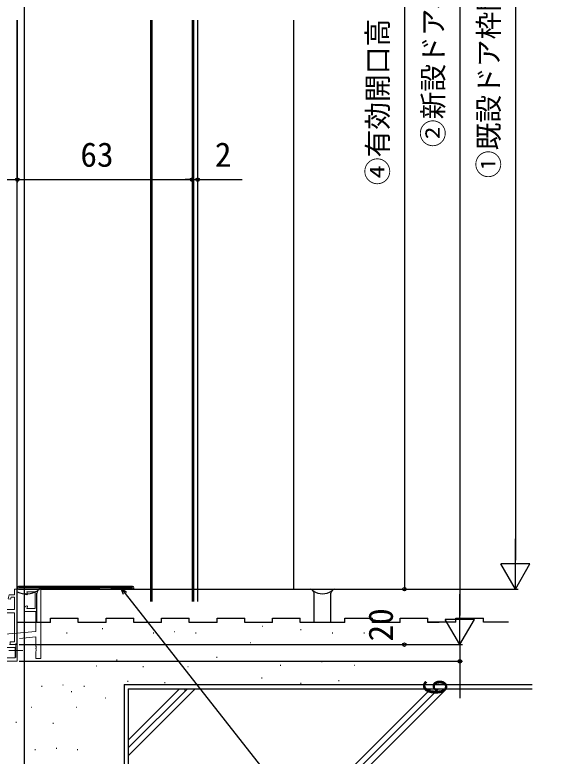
# Model space of a CAD drawing. Units: millimetres, scale not verified. Extents: x -525 to 525, y -783 to 779.
# Drawn here: x -63.4 to 133.5, y -232 to 35.3 of the extents above; entities that cross this region are included whole.
import ezdxf
from ezdxf.enums import TextEntityAlignment as Align

# ---------------------------------------------------------------- set-up
doc = ezdxf.new("R2010")
doc.units = ezdxf.units.MM
doc.header["$LTSCALE"] = 4
doc.layers.add('0-3_YKK_11', color=211, linetype='Continuous', lineweight=18)
for name, color, linetype in [('0-5_YKK_12', 2, 'Continuous'), ('0-6_YKK_13', 4, 'Continuous'), ('0-7_YKK_D', 6, 'Continuous'), ('0-9_YSS_K', 3, 'Continuous'), ('0-A_YSS_KE', 3, 'Continuous')]:
    doc.layers.add(name, color=color, linetype=linetype)
doc.styles.add('ＭＳ ゴシック', font='')
doc.styles.get('ＭＳ ゴシック').set_extended_font_data('MS Gothic')

msp = doc.modelspace()

# ---------------------------------------------------------------- linework, layer by layer
at = {"layer": '0-3_YKK_11', "color": 4}
for p, q in [((-63, -191.4), (-63, -196.4)), ((-65.5, -193.9), (-60.5, -193.9))]:
    msp.add_line(p, q, dxfattribs=at)
at = {"layer": '0-3_YKK_11'}
msp.add_lwpolyline([(-78.199, -173.8), (-77.815, -175.234), (-78.685, -175.466), (-78.89, -174.7), (-80.1, -174.7), (-80.1, -179.1), (-63.5, -179.1), (-63.5, -174.7), (-64.71, -174.7), (-64.915, -175.466), (-65.785, -175.234), (-65.401, -173.8), (-63.5, -173.8), (-63.5, -171.8), (-62.5, -171.8), (-62.5, -191.8), (-65, -191.8), (-65, -190.8), (-63.5, -190.8), (-63.5, -180.3), (-68.267, -180.3)], dxfattribs=at)
at = {"layer": '0-3_YKK_11', "color": 4}
for points in [[(-61.644, -189.539), (-55.8, -189.029), (-55.8, -192.342), (-55.68, -192.525), (-55.68, -193.075), (-55.8, -193.258), (-55.8, -193.342), (-55.68, -193.525), (-55.68, -194.075), (-55.8, -194.258), (-55.8, -196.8), (-54, -196.8), (-54, -171.8), (-60, -171.8), (-60, -172.8)], [(-59, -173.8), (-58.993, -173.8), (-58.8, -173.548), (-59, -172.8), (-56, -172.8), (-56, -178.8), (-59, -178.8), (-58.8, -178.052), (-58.993, -177.8), (-59, -177.8)], [(-60, -178.8), (-60, -179.8), (-55.8, -179.8), (-55.8, -187.02), (-99, -190.8), (-99, -201.8), (-99, -211.8), (-96, -211.8), (-96, -209.8), (-97.2, -209.8), (-97.2, -192.65), (-93.844, -192.357)]]:
    msp.add_lwpolyline(points, dxfattribs=at)
at = {"layer": '0-3_YKK_11', "color": 190}
for points in [[(-136.5, -197.8), (-62.5, -197.8), (-62.5, -191.8), (-65.3, -191.8)], [(-66.1, -192.8), (-63.3, -192.8), (-63.3, -196.6), (-81, -196.6)]]:
    msp.add_lwpolyline(points, dxfattribs=at)
at = {"layer": '0-3_YKK_11', "color": 4}
for centre, start, end in [((-59, -172.8), 180.00001, 269.99999), ((-59, -178.8), 90.00001, 179.99999)]:
    msp.add_arc(centre, 1, start, end, dxfattribs=at)
at = {"layer": '0-5_YKK_12'}
for p, q in [((-60, 427.021), (-60, -309.117)), ((-14.5, 33.414), (-14.5, -176.212)), ((-14, 33.414), (-14, -176.212)), ((0.5, 33.414), (0.5, -176.212)), ((1, 33.414), (1, -176.212)), ((2.5, 33.414), (2.5, -176.212))]:
    msp.add_line(p, q, dxfattribs=at)
msp.add_lwpolyline([(-62.5, -191.8), (-62.5, -117.516), (-62.5, 33.428)], dxfattribs=at)
at = {"layer": '0-6_YKK_13'}
for p, q in [((-20.999, -170.8), (-61.999, -170.8)), ((-20.999, -171.3), (-61.999, -171.3)), ((-61.999, -171.8), (-54.499, -171.8)), ((-54.499, -171.8), (-54.499, -171.3))]:
    msp.add_line(p, q, dxfattribs=at)
msp.add_lwpolyline([(-32.999, -171.3), (-32.999, -171.8), (-54.499, -171.8), (-54.499, -171.3)], close=True, dxfattribs=at)
msp.add_lwpolyline([(-20.999, -171.8), (-28.499, -171.8), (-28.499, -171.3)], dxfattribs=at)
for centre, start, end in [((-61.999, -171.3), 90, 180), ((-20.999, -171.3), 0, 90), ((-61.999, -171.3), 180, 270), ((-20.999, -171.3), 270, 0)]:
    msp.add_arc(centre, 0.5, start, end, dxfattribs=at)
at = {"layer": '0-7_YKK_D'}
for p, q in [((117, 256.7), (117, -161.3)), ((97, 246.7), (97, -181.3)), ((77, 206.2), (77, -171.8)), ((-62.5, 33.428), (-62.5, -25.102)), ((-62.5, 33.428), (-62.5, -25.102)), ((0.5, 31.689), (0.5, -25.102)), ((0.5, -17.881), (0.5, -25.102)), ((2.5, -17.881), (2.5, -25.102)), ((-143.5, -24.102), (-62.5, -24.102)), ((-62.5, -24.102), (0.5, -24.102)), ((0.5, -24.102), (-2.05, -24.102)), ((0.5, -24.102), (2.5, -24.102)), ((2.5, -24.102), (18.555, -24.102)), ((117, -171.8), (117, -153.613)), ((117, -171.8), (111.75, -162.707)), ((122.25, -162.707), (111.75, -162.707)), ((117, -171.8), (122.25, -162.707)), ((-19.3, -171.8), (78, -171.8)), ((-4.5, -171.8), (118, -171.8)), ((-4.5, -171.8), (78, -171.8)), ((77, -171.8), (77, -171.823)), ((97, -191.8), (97, -173.613)), ((97, -191.8), (91.75, -182.707)), ((102.25, -182.707), (91.75, -182.707)), ((97, -191.8), (102.25, -182.707)), ((-61.8, -191.8), (78, -191.8)), ((-5.454, -191.8), (98, -191.8)), ((77, -191.8), (77, -191.777)), ((-61.799, -197.8), (98, -197.8))]:
    msp.add_line(p, q, dxfattribs=at)
for points in [[(-24.187, -173.728), (-25.225, -171.3), (-23.112, -172.884)], [(-25.225, -171.3), (-23.65, -173.306), (48.479, -265.164), (182.801, -265.164)], [(97, -191.8), (97, -197.8), (97, -211.168)]]:
    msp.add_lwpolyline(points, dxfattribs=at)
for centre in [(-62.5, -24.102), (-62.5, -24.102), (0.5, -24.102), (0.5, -24.102), (2.5, -24.102), (77, -171.8), (77, -191.8), (97, -197.8)]:
    msp.add_circle(centre, 0.637, dxfattribs=at)
at = {"layer": '0-9_YSS_K'}
for p, q in [((37, 33.428), (37, -171.712)), ((-62.499, -183.8), (-62.499, -172.708)), ((-50.502, -183.8), (-62.499, -183.8)), ((-50.502, -182.3), (-40.502, -182.3)), ((-50.502, -183.8), (-50.502, -182.3)), ((-30.502, -182.3), (-20.502, -182.3)), ((-30.502, -183.8), (-30.502, -182.3)), ((-20.502, -183.8), (-20.502, -182.3)), ((-10.502, -183.8), (-20.502, -183.8)), ((-10.502, -182.3), (-0.502, -182.3)), ((-10.502, -183.8), (-10.502, -182.3)), ((-0.502, -183.8), (-0.502, -182.3)), ((9.498, -183.8), (-0.502, -183.8)), ((19.498, -183.8), (19.498, -182.3)), ((19.498, -183.8), (19.498, -182.3)), ((29.498, -183.8), (19.498, -183.8)), ((29.498, -183.8), (19.498, -183.8)), ((39.498, -183.8), (39.498, -182.3)), ((55.499, -183.8), (39.498, -183.8)), ((55.499, -182.3), (65.499, -182.3)), ((55.499, -183.8), (55.499, -182.3)), ((65.499, -183.8), (65.499, -182.3)), ((75.499, -183.8), (65.499, -183.8)), ((75.499, -182.3), (85.499, -182.3)), ((75.499, -183.8), (75.499, -182.3)), ((85.499, -183.712), (85.499, -182.212)), ((95.499, -183.712), (85.499, -183.712)), ((95.499, -182.212), (105.499, -182.212)), ((95.499, -183.712), (95.499, -182.212)), ((-31.86, -186.024), (-31.66, -186.024)), ((-5.882, -187.124), (-5.682, -187.124)), ((25.732, -185.199), (25.932, -185.199)), ((39.579, -186.316), (39.779, -186.316)), ((-44.731, -187.543), (-44.531, -187.543)), ((-13.497, -187.586), (-13.297, -187.586)), ((1.734, -187.586), (1.934, -187.586)), ((51.002, -187.586), (51.202, -187.586)), ((62.425, -187.586), (62.625, -187.586)), ((21.391, -190.987), (21.591, -190.987)), ((-26.677, -197.238), (-26.477, -197.238)), ((9.349, -196.355), (9.549, -196.355)), ((-33.982, -199.421), (-33.782, -199.421)), ((-17.189, -199.707), (-16.989, -199.707)), ((-1.074, -199.701), (-0.874, -199.701)), ((32.243, -199.21), (32.443, -199.21)), ((47.195, -197.893), (47.394, -197.893)), ((58.875, -199.213), (59.075, -199.213)), ((-22.785, -205.033), (-22.585, -205.033)), ((-9.42, -205.432), (-9.22, -205.432)), ((25.51, -203.744), (25.71, -203.744)), ((39.579, -205.701), (39.779, -205.701)), ((53.271, -204.701), (53.471, -204.701)), ((-53.713, -206.77), (-53.513, -206.77)), ((-46.098, -206.308), (-45.898, -206.308)), ((-38.482, -206.77), (-38.282, -206.77)), ((-22.499, -207.712), (17.035, -207.712)), ((-3.998, -207.712), (-22.499, -226.213)), ((-1.17, -207.712), (-22.499, -229.042)), ((1.659, -207.712), (-22.499, -231.87)), ((86.512, -207.712), (-3.577, -297.801)), ((-2.218, -208.076), (-2.018, -208.076)), ((89.34, -207.712), (-0.748, -297.801)), ((92.168, -207.712), (2.08, -297.801)), ((15.073, -206.219), (15.273, -206.219)), ((15.334, -207.712), (122.998, -207.712)), ((-43.064, -208.716), (-42.864, -208.716)), ((-30.867, -211.039), (-30.667, -211.039)), ((-57.405, -214.392), (-57.205, -214.392)), ((-41.29, -214.385), (-41.09, -214.385)), ((-63.001, -219.718), (-62.801, -219.718)), ((-49.636, -220.116), (-49.436, -220.116)), ((-56.105, -229.662), (-55.905, -229.662)), ((-48.49, -229.2), (-48.29, -229.2)), ((-40.875, -229.662), (-40.675, -229.662))]:
    msp.add_line(p, q, dxfattribs=at)
for points in [[(-30.502, -183.8), (-40.502, -183.8), (-40.502, -182.3)], [(9.498, -183.8), (9.498, -182.3), (19.498, -182.3)], [(29.498, -183.8), (29.498, -182.3), (39.498, -182.3)], [(89.498, -183.8), (85.499, -183.8), (85.499, -182.3)], [(114.498, -183.712), (105.499, -183.712), (105.499, -182.212)], [(-22.499, -207.712), (-22.499, -246.378), (-213.464, -256.386)]]:
    msp.add_lwpolyline(points, dxfattribs=at)
for centre, radius, start, end in [((-59.155, -165.781), 7.692, 244.23156, 301.2405), ((47.498, -167.929), 5.543, 233.02901, 306.97099)]:
    msp.add_arc(centre, radius, start, end, dxfattribs=at)
at = {"layer": '0-A_YSS_KE'}
for p, q in [((-55.499, -183.8), (-55.499, -173.3)), ((-53.999, -171.8), (42.998, -171.8)), ((44.498, -183.8), (44.498, -173.3)), ((50.498, -183.8), (50.498, -173.3)), ((51.998, -171.8), (114.498, -171.8)), ((-23.999, -206.212), (122.998, -206.212))]:
    msp.add_line(p, q, dxfattribs=at)
msp.add_lwpolyline([(-23.999, -206.212), (-23.999, -244.954), (-213.542, -254.888)], dxfattribs=at)
for centre, start, end in [((-53.999, -173.3), 90, 180), ((42.998, -173.3), 0, 90), ((51.998, -173.3), 90, 180)]:
    msp.add_arc(centre, 1.5, start, end, dxfattribs=at)

# ---------------------------------------------------------------- texts
at = {"layer": '0-7_YKK_D', "style": 'ＭＳ ゴシック'}
for s, height, p in [('①既設ドア枠開口高KH', 7.331, (113.239, -23.55)), ('②新設ドア枠H', 7.331, (93.239, -12.385)), ('④有効開口高', 7.331, (73.239, -26.096)), ('20', 8.798, (75.5, -190.664)), ('6', 8.798, (95, -210.123))]:
    msp.add_text(s, height=height, rotation=90, dxfattribs=at).set_placement(p, align=Align.BOTTOM_LEFT)
for s, p in [('63', (-39.761, -22.102)), ('2', (8.714, -22.102))]:
    msp.add_text(s, height=8.798, dxfattribs=at).set_placement(p, align=Align.BOTTOM_LEFT)

doc.saveas('drawing.dxf')
